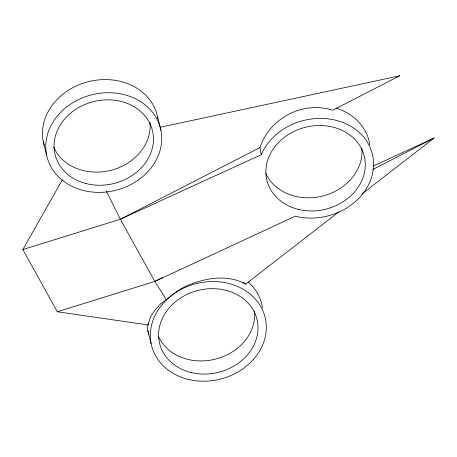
<?xml version="1.0" encoding="UTF-8"?>
<svg xmlns="http://www.w3.org/2000/svg" width="457" height="457" viewBox="0 0 457 457"><rect width="100%" height="100%" fill="white"/><g stroke="black" fill="none" stroke-linecap="round" stroke-linejoin="round"><path stroke-width="0.69" d="M62.46 179.641L22.85 249.556L57.291 311.748L148.502 325.001C148.976 316.564 154.986 309.72 160.567 303.871C168.57 298.478 175.26 291.503 184.045 287.156C202.857 278.262 226.603 273.554 245.677 284.105L338.786 211.922M22.85 249.556L120.368 219.251L261.255 154.689L259.924 147.582C269.739 118.032 302.9 100.677 332.696 110.217L399.709 75.799L160.39 127.269M361.921 193.985L434.15 137.991L373.358 166.017M106.218 191.009L120.368 219.251L259.924 147.582M57.291 311.748L154.803 281.443L162.424 277.53M372.735 169.53L434.15 137.991M120.368 219.251L154.803 281.443L295.313 216.195A58.507 49.236 -14.1 0 0 369.93 181.789A58.507 49.236 -14.1 0 0 335.866 120.282A58.507 49.236 -14.1 0 0 261.255 154.689M396.482 77.284L399.709 75.799M242.987 282.146L245.677 284.105M154.803 281.443L166.479 299.832M157.642 117.175L160.944 130.314A58.507 49.236 -14.1 0 1 83.471 190.506A58.507 49.236 -14.1 0 1 66.831 106.841A58.507 49.236 -14.1 0 1 160.944 130.314M147.811 330.48L151.113 343.618M43.255 141.659L46.551 154.797M148.428 323.162L148.502 325.001M361.824 148.017A50.15 42.198 -14.1 0 1 323.333 195.836A50.15 42.198 -14.1 0 1 265.82 173.483M335.901 108.081A58.507 49.236 -14.1 0 1 369.833 144.852M149.982 122.333A50.15 42.198 -14.1 0 1 111.091 170.255A50.15 42.198 -14.1 0 1 53.692 147.16M44.238 145.594A58.507 49.236 -14.1 0 1 89.269 81.466A58.507 49.236 -14.1 0 1 157.888 118.5M254.543 311.154A50.15 42.198 -14.1 0 1 216.047 358.968A50.15 42.198 -14.1 0 1 158.539 336.615M248.265 282.118A58.507 49.236 -14.1 0 1 262.552 307.989M148.799 334.415A58.507 49.236 -14.1 0 1 147.103 325.093M298.21 209.34A50.15 42.198 -14.1 0 0 364.617 157.745A50.15 42.198 -14.1 0 0 283.946 137.626A50.15 42.198 -14.1 0 0 298.21 209.34M86.367 183.657A50.15 42.198 -14.1 0 0 152.775 132.062A50.15 42.198 -14.1 0 0 72.103 111.942A50.15 42.198 -14.1 0 0 86.367 183.657M190.929 372.478A50.15 42.198 -14.1 0 0 257.337 320.883A50.15 42.198 -14.1 0 0 176.665 300.763A50.15 42.198 -14.1 0 0 190.929 372.478M188.033 379.327A58.507 49.236 -14.1 0 0 265.506 319.135A58.507 49.236 -14.1 0 0 171.392 295.662A58.507 49.236 -14.1 0 0 188.033 379.327"/></g></svg>
